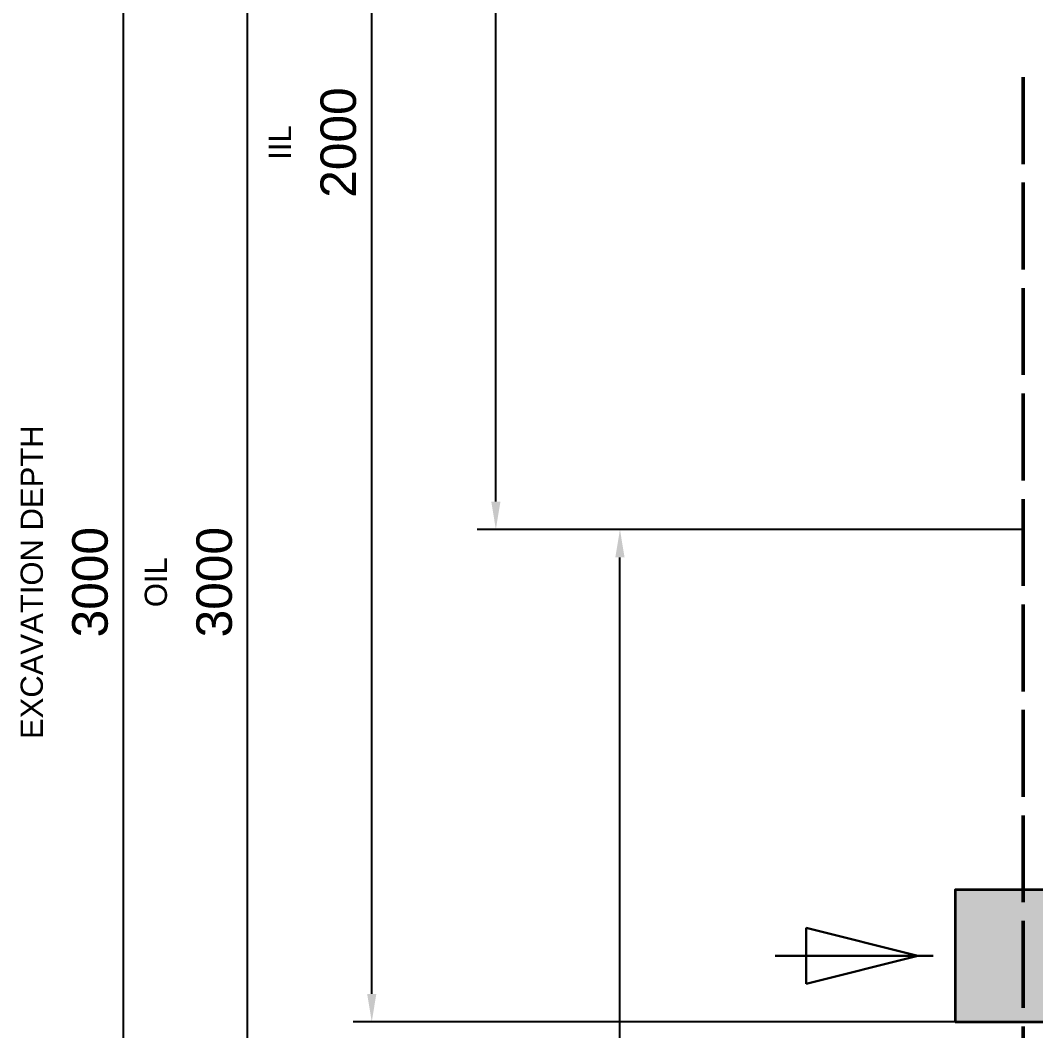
# Model space of a CAD drawing. Header units: millimetres. Extents: x -1213 to 3778, y -853 to 3288.
# Drawn here: x -1204 to -49, y 990 to 2139 of the extents above; entities that cross this region are included whole.
import ezdxf
from ezdxf.enums import TextEntityAlignment as Align

# ---------------------------------------------------------------- set-up
doc = ezdxf.new("R2010")
doc.units = ezdxf.units.MM
doc.linetypes.add('DASH_99_21', pattern=[119.944444, 98.777778, -21.166667])
for name, color, linetype in [('DIMENSIONS', 7, 'Continuous'), ('FLOW_INLET', 1, 'Continuous'), ('GEOFAB', 5, 'Continuous'), ('PIPES', 7, 'Continuous')]:
    doc.layers.add(name, color=color, linetype=linetype)
doc.styles.add('ARIAL', font='arial.ttf')
doc.dimstyles.get("Standard").update_dxf_attribs({"dimtxt": 2.5, "dimasz": 2.5, "dimexe": 1.25, "dimexo": 0.625, "dimtad": 1, "dimcen": 2.5, "dimazin": 3, "dimtfac": 1, "dimtmove": 0, "dimatfit": 3})

msp = doc.modelspace()

# ---------------------------------------------------------------- linework, layer by layer
at = {"layer": 'FLOW_INLET', "color": 1, "lineweight": 30}
for p, q in [((-310.4, 1106.8), (-183.4, 1075)), ((-310.4, 1043.2), (-310.4, 1106.8)), ((-345.7, 1075), (-165.8, 1075)), ((-310.4, 1043.2), (-183.4, 1075))]:
    msp.add_line(p, q, dxfattribs=at)
at = {"layer": 'GEOFAB', "color": 5, "linetype": 'DASH_99_21', "lineweight": 50}
msp.add_line((-63.5, -63.5), (-63.5, 2088.2), dxfattribs=at)
at = {"layer": 'PIPES', "lineweight": 35}
msp.add_lwpolyline([(-141.1, 1000), (0, 1000), (0, 1150), (-141.1, 1150)], close=True, dxfattribs=at)
at = {"layer": 'PIPES', "true_color": 0xbfbfbf}
msp.add_solid([(-141.1, 1000), (0, 1000), (-141.1, 1150), (0, 1150)], dxfattribs=at)

# ---------------------------------------------------------------- texts
at = {"layer": 'DIMENSIONS', "style": 'ARIAL'}
for s, height, p in [('IIL', 25.26, (-896.1, 2000)), ('EXCAVATION DEPTH', 25.259, (-1178.3, 1500)), ('OIL', 25.26, (-1037.2, 1500))]:
    msp.add_text(s, height=height, rotation=90, dxfattribs=at).set_placement(p, align=Align.CENTER)

# ---------------------------------------------------------------- dimensions: what is measured, and where the dimension line sits
at = {"layer": 'DIMENSIONS'}
for base, p1, p2 in [((-1086.6, 0), (-63.5, 0), (-63.5, 3000)), ((-945.4, 0), (-63.5, 0), (-63.5, 3000)), ((-804.3, 1000), (-63.5, 1000), (-63.5, 3000)), ((-663.2, 1560), (-63.5, 1560), (-63.5, 3000)), ((-522.1, 0), (-63.5, 0), (-63.5, 1560))]:
    msp.add_linear_dim(base=base, p1=p1, p2=p2, angle=90, dimstyle='Standard', override={"dimtxt": 40.414222, "dimasz": 31.75, "dimexe": 21.166667, "dimexo": 0, "dimgap": 17.638889, "dimtad": 1, "dimtih": 0, "dimtoh": 0, "dimdec": 0, "dimtxsty": 'ARIAL', "dimclrd": 7, "dimclre": 7, "dimclrt": 7}, dxfattribs=at).render()

doc.saveas('drawing.dxf')
